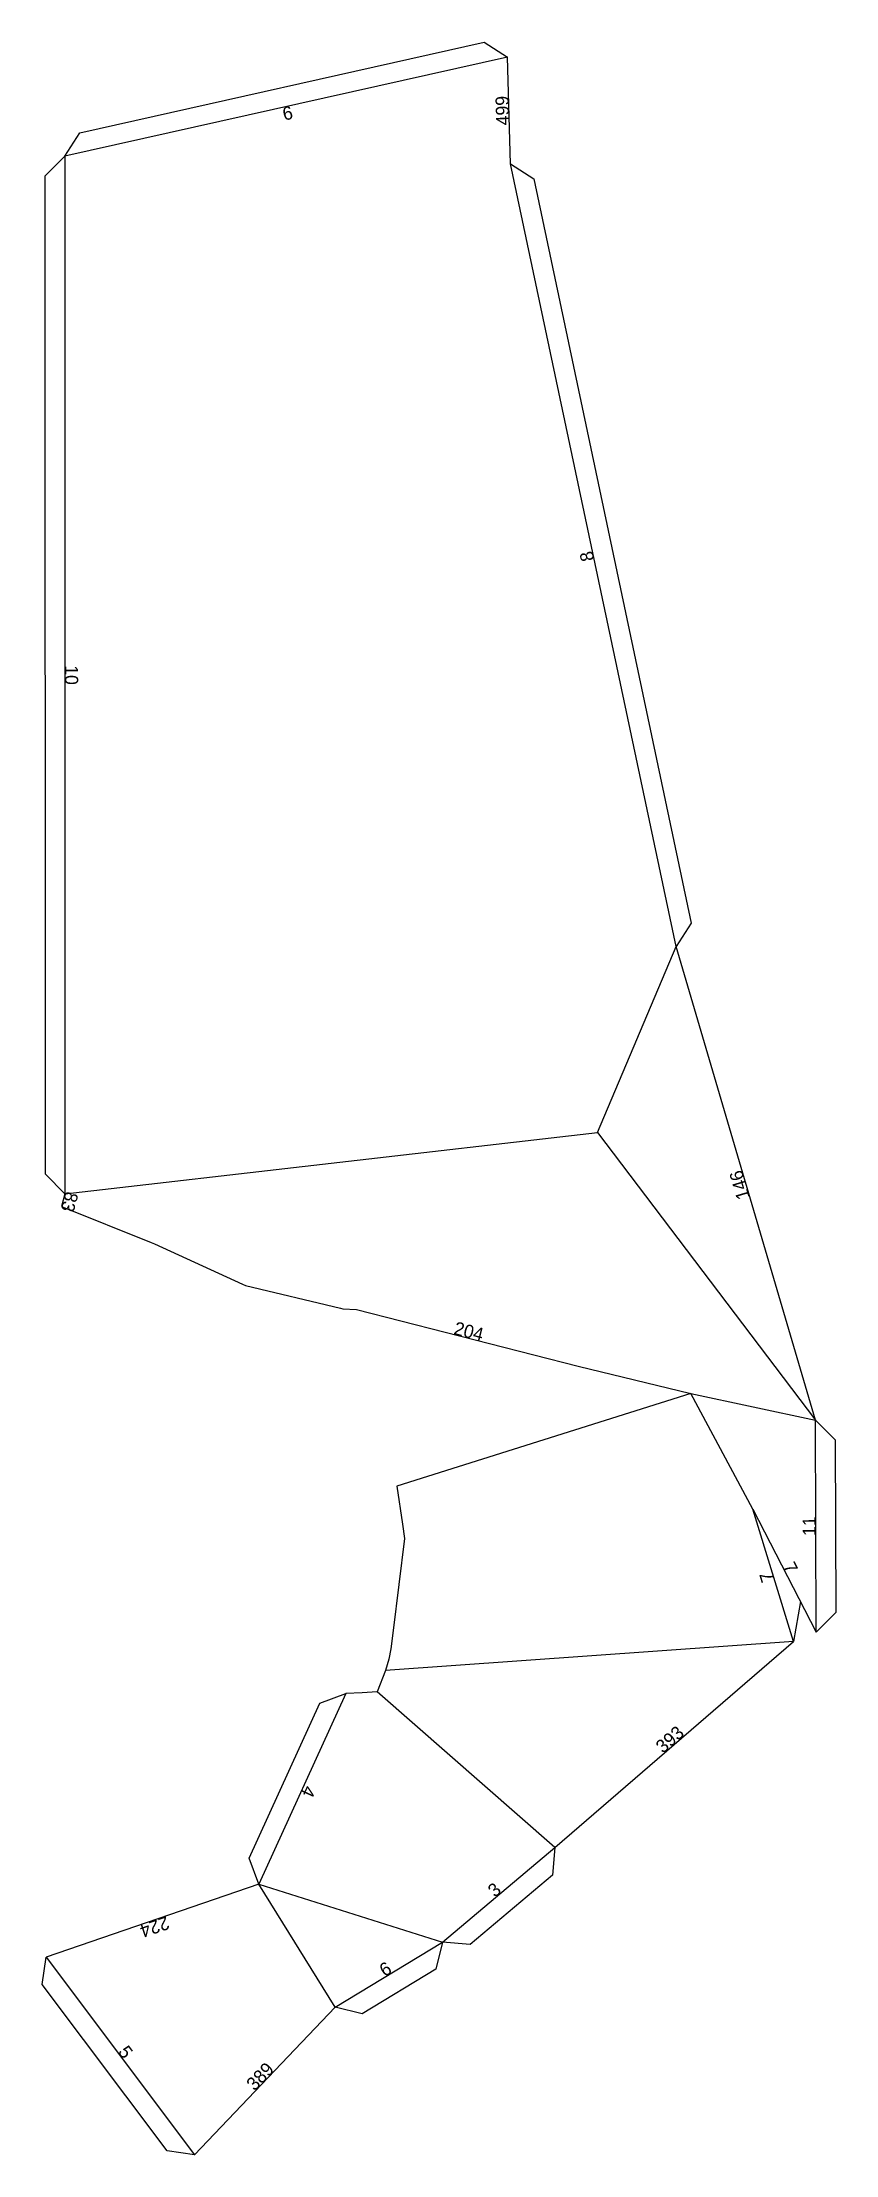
# Model space of a CAD drawing. Extents: x 1857 to 2059, y 41 to 579.
import ezdxf
from ezdxf.enums import TextEntityAlignment as Align

# ---------------------------------------------------------------- set-up
doc = ezdxf.new("R2010")
doc.units = 0

msp = doc.modelspace()

# ---------------------------------------------------------------- linework, layer by layer
at = {"layer": 'CutLine', "color": 8, "linetype": 'CONTINUOUS'}
for p, q in [((1866.759239, 555.668905), (1969.678473, 578.731334)), ((1969.678473, 578.731334), (1975.650779, 574.94563)), ((1976.411939, 547.793628), (1975.650779, 574.94563)), ((1862.973535, 549.696599), (1866.759239, 555.668905)), ((1857.97381, 544.696324), (1862.973535, 549.696599)), ((1857.987789, 290.567903), (1857.97381, 544.696324)), ((1976.411939, 547.793628), (1982.338946, 543.937387)), ((1982.338946, 543.937387), (2022.441817, 354.473018)), ((2022.441817, 354.473018), (2018.585576, 348.546012)), ((2054.085557, 227.922941), (2018.585576, 348.546012)), ((1862.988064, 285.568178), (1857.987789, 290.567903)), ((1862.988064, 285.568178), (1862.10308, 282.320164)), ((1862.10308, 282.320164), (1884.92663, 273.189169)), ((1884.92663, 273.189169), (1885.747124, 272.859362)), ((1885.747124, 272.859362), (1908.2118, 262.539323)), ((1908.2118, 262.539323), (1908.927042, 262.210748)), ((1908.927042, 262.210748), (1933.111465, 256.426827)), ((1933.111465, 256.426827), (1933.764001, 256.270769)), ((1933.764001, 256.270769), (1937.165558, 256.137916)), ((1937.165558, 256.137916), (1993.624496, 241.705711)), ((1993.624496, 241.705711), (2022.348441, 234.734195)), ((2022.348441, 234.734195), (1947.490129, 211.168746)), ((2054.085557, 227.922941), (2059.099177, 222.936598)), ((2059.099177, 222.936598), (2059.21905, 178.99147)), ((1947.490129, 211.168746), (1948.875691, 201.468164)), ((2038.123099, 205.263876), (2054.232707, 173.97785)), ((1948.875691, 201.468164), (1949.402608, 197.779102)), ((1949.402608, 197.779102), (1946.499871, 174.340698)), ((2050.233432, 181.744733), (2048.441438, 171.620648)), ((2059.21905, 178.99147), (2054.232707, 173.97785)), ((1946.499871, 174.340698), (1945.929351, 169.734023)), ((1945.396953, 167.103419), (1944.583498, 164.162323)), ((1945.929351, 169.734023), (1945.396953, 167.103419)), ((1987.675643, 119.179414), (2048.441438, 171.620648)), ((1944.583498, 164.162323), (1942.457552, 158.757266)), ((1927.873711, 155.843321), (1934.497632, 158.317926)), ((1938.662308, 158.54778), (1934.497632, 158.317926)), ((1942.457552, 158.757266), (1938.662308, 158.54778)), ((1909.885476, 116.39913), (1927.873711, 155.843321)), ((1987.675643, 119.179414), (1987.085142, 112.133046)), ((1912.360081, 109.775209), (1909.885476, 116.39913)), ((1912.360081, 109.775209), (1858.19264, 91.226933)), ((1987.085142, 112.133046), (1966.141683, 94.428383)), ((1959.095314, 95.018883), (1957.399954, 88.154063)), ((1966.141683, 94.428383), (1959.095314, 95.018883)), ((1857.197321, 84.226266), (1858.19264, 91.226933)), ((1957.399954, 88.154063), (1938.621655, 76.81392)), ((1888.978266, 41.910655), (1857.197321, 84.226266)), ((1895.978934, 40.915336), (1931.756835, 78.50928)), ((1938.621655, 76.81392), (1931.756835, 78.50928)), ((1895.978934, 40.915336), (1888.978266, 41.910655))]:
    msp.add_line(p, q, dxfattribs=at)
at = {"layer": 'MountainLine', "color": 5, "linetype": 'CONTINUOUS'}
for p, q in [((1862.973535, 549.696599), (1862.988064, 285.568178)), ((1998.553229, 301.209555), (2018.585576, 348.546012)), ((1862.988064, 285.568178), (1998.553229, 301.209555)), ((1998.553229, 301.209555), (2054.085557, 227.922941)), ((2022.348441, 234.734195), (2054.085557, 227.922941)), ((1934.497632, 158.317926), (1912.360081, 109.775209)), ((1959.095314, 95.018883), (1987.675643, 119.179414)), ((1931.756835, 78.50928), (1912.360081, 109.775209)), ((1931.756835, 78.50928), (1959.095314, 95.018883))]:
    msp.add_line(p, q, dxfattribs=at)
at = {"layer": 'ValleyLine', "color": 1, "linetype": 'CONTINUOUS'}
for p, q in [((1975.650779, 574.94563), (1862.973535, 549.696599)), ((2018.585576, 348.546012), (1976.411939, 547.793628)), ((2038.123099, 205.263876), (2022.348441, 234.734195)), ((2054.232707, 173.97785), (2054.085557, 227.922941)), ((2048.441438, 171.620648), (2038.123099, 205.263876)), ((2048.441438, 171.620648), (1944.583498, 164.162323)), ((1987.675643, 119.179414), (1942.457552, 158.757266)), ((1912.360081, 109.775209), (1959.095314, 95.018883)), ((1858.19264, 91.226933), (1895.978934, 40.915336))]:
    msp.add_line(p, q, dxfattribs=at)

# ---------------------------------------------------------------- texts
at = {"layer": 'Edge ID'}
for s, rotation, p in [('499', 91.605768, (1976.031359, 561.369629)), ('9', 192.630354, (1919.312157, 562.321114)), ('8', 101.951086, (1997.498758, 448.16982)), ('10', -89.996848, (1862.980799, 417.632388)), ('146', 106.399423, (2036.335567, 288.234476)), ('83', 254.758643, (1862.545572, 283.944171)), ('204', -14.339065, (1965.395027, 248.921813)), ('11', 90.15629, (2054.159132, 200.950395)), ('7', 107.050717, (2043.282268, 188.442262)), ('7', -62.755434, (2046.177903, 189.620863)), ('393', 40.794384, (2018.05854, 145.400031)), ('4', 245.48499, (1923.428856, 134.046567)), ('3', 40.209683, (1973.385478, 107.099149)), ('224', 198.902477, (1885.27636, 100.501071)), ('6', 31.127619, (1945.426075, 86.764081)), ('5', -53.091787, (1877.085787, 66.071134)), ('389', 46.417851, (1913.867884, 59.712308))]:
    msp.add_text(s, height=3.36, rotation=rotation, dxfattribs=at).set_placement(p, align=Align.CENTER)

doc.saveas('drawing.dxf')
